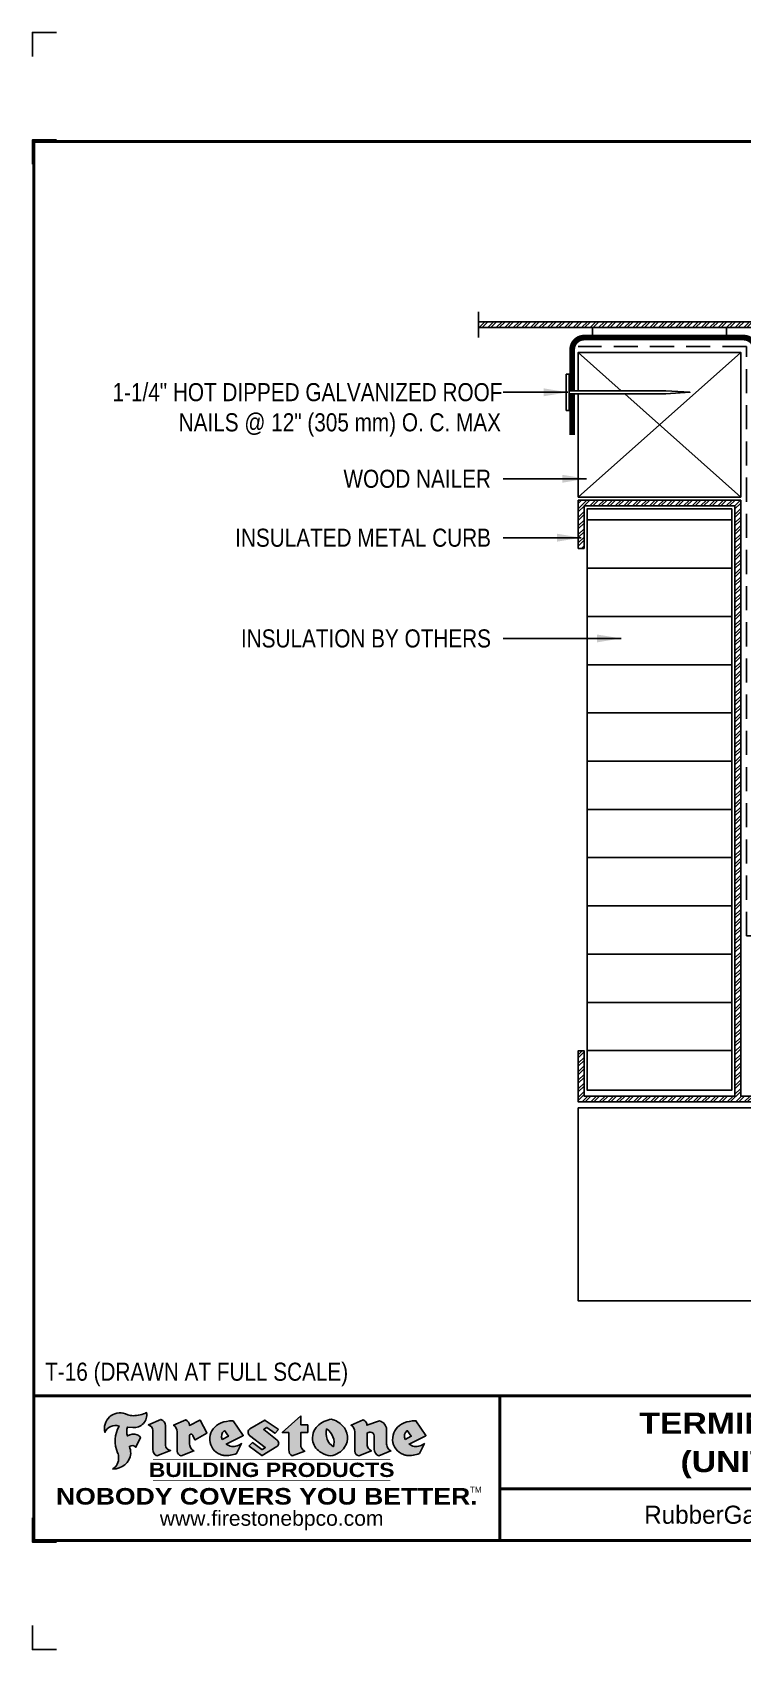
# Model space of a CAD drawing. Header units: inches. Extents: x 299.4 to 319.5, y -94.6 to -77.9.
# Drawn here: x 299.45 to 306.8, y -94.63 to -77.87 of the extents above; entities that cross this region are included whole.
import ezdxf
from ezdxf.enums import TextEntityAlignment as Align

# ---------------------------------------------------------------- set-up
doc = ezdxf.new("R2010")
doc.units = ezdxf.units.IN
doc.header["$MEASUREMENT"] = 0
doc.linetypes.add('HIDDEN', pattern=[0.375, 0.25, -0.125])
doc.layers.get('0').update_dxf_attribs({"linetype": 'CONTINUOUS'})
doc.layers.get('DEFPOINTS').update_dxf_attribs({"linetype": 'CONTINUOUS'})
for name, color, linetype in [('FSBP-ACCESSORY-OTHER', 7, 'CONTINUOUS'), ('FSBP-ADHESIVE', 1, 'HIDDEN'), ('FSBP-ANNO-NOTE', 7, 'CONTINUOUS'), ('FSBP-INSULATION', 7, 'CONTINUOUS'), ('FSBP-MEMBRANE', 7, 'CONTINUOUS'), ('FSBP-SUBSTRATE-GENERIC', 9, 'CONTINUOUS'), ('FSBP-TTLB', 7, 'CONTINUOUS'), ('FSBP-TTLB-BORDER', 7, 'CONTINUOUS'), ('FSBP-TTLB-TEXT', 7, 'CONTINUOUS'), ('FSBP-WOOD', 7, 'CONTINUOUS')]:
    doc.layers.add(name, color=color, linetype=linetype)
doc.styles.add('FSBP_ARIAL', font='arial.ttf')
doc.styles.add('FSBP_ARIAL_BOLD', font='')
doc.styles.add('FSBP_ARIAL_NAR', font='ARIALN.TTF')
doc.styles.add('FSBP_BANKGOTHIC', font='bgothm.ttf')
doc.styles.get('FSBP_ARIAL_BOLD').set_extended_font_data('Arial Black')
doc.dimstyles.new('FSBP-LEADER', dxfattribs={"dimtxt": 0.1875, "dimasz": 0.25, "dimexe": 0.0625, "dimexo": 0.125, "dimgap": 0.125, "dimtad": 0, "dimtih": 1, "dimtoh": 1, "dimdec": 4, "dimzin": 0, "dimdsep": 46, "dimlunit": 4, "dimtxsty": 'FSBP_ARIAL_NAR', "dimcen": 0.09375, "dimclrd": 256, "dimclre": 256, "dimclrt": 256, "dimadec": 0, "dimazin": 0, "dimtfac": 1, "dimtdec": 4, "dimtofl": 0, "dimtmove": 0, "dimatfit": 3, "dimfxl": 1, "dimtolj": 1, "dimtzin": 0, "dimlwd": -1, "dimlwe": -1, "dimarcsym": 0})

# ---------------------------------------------------------------- blocks, each defined once
blk = doc.blocks.new('TTLB-EPDM_2')
at = {"layer": 'FSBP-TTLB-TEXT'}
h = blk.add_hatch(color=1, dxfattribs=at)
edge = h.paths.add_edge_path()
edge.add_arc((1.037309769669573, -0.1982514792917306), 0.1319107607348553, 264.0410451462098, 370.3106169565175)
edge.add_arc((1.027551646585694, 0.1214293576525799), 0.3273056962876235, 270.05058356628535, 295.23459397187514, ccw=False)
edge.add_arc((1.022801957313345, -0.06680179986895154), 0.1391656561713503, 249.3281275763668, 272.0749124149863, ccw=False)
edge.add_line((0.9736743133014443, -0.1970076156048179), (0.9474927838574558, -0.1852745150568325))
edge.add_arc((0.8939498971398288, -0.3394262635682071), 0.1631857907024099, 70.84590087378872, 194.3325259843273)
edge.add_arc((0.8444260109029493, -0.4259936440910768), 0.1179914261095279, 70.96950098067128, 156.9641407594482, ccw=False)
edge.add_arc((1.153141409296894, -0.4684497516079468), 0.3110405457095052, 150.3231137483159, 203.2084295854517)
edge.add_arc((0.7562495500622943, -0.6412608153899899), 0.1218587156617311, 0.8849157075190988, 24.34668939894999, ccw=False)
edge.add_arc((0.7493781665697374, -0.6475258110744375), 0.1289731377238325, -58.36655102076742, 3.6216782311386737, ccw=False)
edge.add_arc((0.8256699029544474, -0.5792158350996106), 0.1783301886510354, 267.2205474105585, 354.1381621173521)
edge.add_arc((0.7903121048625305, -0.6011409294291745), 0.212787892960859, 0.9996158580669322, 21.00503380861244)
edge.add_arc((1.01880712263941, -0.5666691048185161), 0.05136395668415847, 40.82117713173261, 125.52727787225791, ccw=False)
edge.add_line((1.057676976260041, -0.5330924682126437), (1.102776947655911, -0.4308018311949837))
edge.add_arc((1.040858222524664, -0.4699705673995949), 0.07326744446031509, 32.31675181867256, 66.31481236598174)
edge.add_arc((1.032262518825329, -0.5063316993097662), 0.1102246948011782, 69.8179132332389, 125.254734720681)
edge.add_arc((1.127708877207287, -0.368959353531244), 0.1659710644737306, 164.1569669952081, 196.5811013160487, ccw=False)
edge.add_line((0.9680425188342383, -0.3236487780942383), (1.023615334387159, -0.3294494641845773))
h = blk.add_hatch(color=1, dxfattribs=at)
edge = h.paths.add_edge_path()
edge.add_line((1.275239419159561, -0.6223407783464694), (1.415345367376062, -0.5660418822574371))
edge.add_arc((1.421019305783958, -0.5090099247487757), 0.05731350411836949, 181.9717871001989, 264.31851000495806, ccw=False)
edge.add_line((1.363739737527226, -0.5109819325197265), (1.363412352251203, -0.3102363679013962))
edge.add_arc((1.294263659668751, -0.3103491388303989), 0.06914878453844908, 0.0934405599591014, 72.42834396969012)
edge.add_line((1.315139561173908, -0.2444268274366692), (1.186839444240604, -0.3024209471341379))
edge.add_arc((1.175246268095289, -0.3585110609420917), 0.05727567197445628, -0.017399788185912257, 78.322067691347, ccw=False)
edge.add_line((1.232521937428658, -0.3585284546236807), (1.232574268422297, -0.555126496687123))
edge.add_arc((1.305699496415486, -0.5558575689677219), 0.07312888236350451, 179.4272023230205, 245.3845503102953)
h = blk.add_hatch(color=1, dxfattribs=at)
edge = h.paths.add_edge_path()
edge.add_line((1.792026821926584, -0.3839679064720229), (1.722158956877934, -0.2518542302253621))
edge.add_arc((1.720119655279638, -0.2529327078887852), 0.002306916790721817, 27.87197133405656, 117.3766794470751)
edge.add_line((1.719058846382097, -0.250884159729182), (1.610638460368705, -0.3070279753467702))
edge.add_arc((1.547088841662962, -0.3061026658494403), 0.06355635479880145, 359.165808011073, 425.8793658831422)
edge.add_line((1.573061729235633, -0.2480956029480268), (1.446879247402876, -0.3051325108639702))
edge.add_arc((1.407812067100189, -0.370357133046621), 0.07602957263902092, -3.441403975725109, 59.07992244284969, ccw=False)
edge.add_line((1.483704536400296, -0.3749210150788969), (1.483704536400296, -0.5723838140635706))
edge.add_arc((1.54053746518044, -0.568254406115083), 0.05698275005415228, 184.1557352478595, 255.3066498366543)
edge.add_line((1.526084036778343, -0.6233736605654059), (1.657291340682093, -0.570650514527486))
edge.add_arc((1.688298576827198, -0.5021390388423987), 0.0752015358480571, 207.5160880841914, 245.649226723163, ccw=False)
edge.add_arc((1.721050197024907, -0.4914488168456328), 0.1093332836229113, 179.4823365255141, 204.5537900001094, ccw=False)
edge.add_line((1.611721375809452, -0.4904610114968335), (1.611721375809452, -0.4126404716788983))
edge.add_arc((1.628589765097195, -0.414159299036043), 0.01693662875851176, 28.356188110622725, 174.8549701683585, ccw=False)
edge.add_arc((1.627340435522395, -0.4197189881350504), 0.02111886817708033, 22.216893572439517, 40.10213956426492, ccw=False)
edge.add_line((1.646891420738257, -0.4117336534413738), (1.666638796144639, -0.4549750258192233))
edge.add_arc((1.668737246926742, -0.4540167099035481), 0.002306916790685496, 204.545128184284, 299.6323508190091)
edge.add_line((1.669877862091766, -0.4560219186518992), (1.791128135493295, -0.3870515928837648))
edge.add_line((1.791128135493295, -0.3870515928837648), (1.792026821926584, -0.3839679064720229))
h = blk.add_hatch(color=1, dxfattribs=at)
h.paths.add_polyline_path([(2.063388732080512, -0.2583237030618903, 0.02524281661523788), (2.025024361750752, -0.2610532129309178, 0.1213611957758757), (1.901773912052249, -0.3008158885520373, 0.6151668103976068), (1.93274136141747, -0.6099060679591872, 0.05306812109568645), (1.967936229862175, -0.617865745600497, 0.1150932231766138), (2.099126721549737, -0.5994933789882708), (2.151195569562105, -0.4944891916583316, -0.08755405562188731), (2.104230609512001, -0.5187113292177372, -0.265591761123442), (1.992692314386659, -0.5010701623316862), (2.165347897647223, -0.4141184325909109, 0.4518949533370738), (2.166222728871162, -0.4107679608846269)])
h.paths.add_polyline_path([(2.014217313945437, -0.4188965037300676), (1.951113654018855, -0.4515330109460507, -0.3720533890450154), (1.973177450672722, -0.3607130665457561)], flags=16)
h = blk.add_hatch(color=1, dxfattribs=at)
edge = h.paths.add_edge_path()
edge.add_arc((2.260407392426802, -0.3775796671688782), 0.04152450223225729, 123.20805433950699, 232.2027298779723, ccw=False)
edge.add_line((2.237665217914071, -0.3428366421988329), (2.393535971665983, -0.2540943745380986))
edge.add_arc((2.394677353533142, -0.2560991469722482), 0.002306916790741334, 55.64644466176611, 119.65426054492559, ccw=False)
edge.add_line((2.395979141996861, -0.2541946229174954), (2.531809646140459, -0.3470380726374032))
edge.add_arc((2.530468902927946, -0.3489153772789875), 0.002306916790700397, -42.731101238422525, 54.4661353739603, ccw=False)
edge.add_line((2.532163440279987, -0.3504807552658491), (2.498457913851155, -0.3869673252714421))
edge.add_arc((2.496763376499139, -0.3854019472845934), 0.002306916790672934, 233.7527076894875, 317.26889876138785, ccw=False)
edge.add_line((2.495399362263356, -0.38726241234572), (2.413849913492982, -0.3274738082119626))
edge.add_arc((2.412485899257181, -0.3293342732731342), 0.002306916790720064, 53.75270768979358, 124.4135619297835)
edge.add_line((2.41118211687575, -0.3274311136421062), (2.382933981293377, -0.346782838468144))
edge.add_arc((2.38423776367478, -0.3486859980991606), 0.002306916790694898, 124.4135619293799, 231.8459020253626)
edge.add_line((2.382812599816248, -0.3505000469010184), (2.519899969301207, -0.4581994452042721))
edge.add_arc((2.494247019847682, -0.4908523236374461), 0.04152450223225742, -55.21225898295222, 51.84590202520428, ccw=False)
edge.add_line((2.517938320565804, -0.5249552055672808), (2.364434947484597, -0.6179520922513717))
edge.add_arc((2.36323960192349, -0.6159790200102006), 0.002306916790726996, 233.2955624372927, 301.20872157023314, ccw=False)
edge.add_line((2.361860787187538, -0.6178285429225383), (2.231266621301074, -0.5204709167214361))
edge.add_arc((2.232647938930649, -0.5186232623475259), 0.002306916790697672, 135.5134179846393, 233.21798691998708, ccw=False)
edge.add_line((2.231002150870836, -0.5170067083764565), (2.262839375599356, -0.4845937328397696))
edge.add_arc((2.264485163659225, -0.4862102868108537), 0.002306916790748497, 53.0352839999411, 135.513417985369, ccw=False)
edge.add_line((2.265872365996302, -0.4843670465239001), (2.361834678328762, -0.5565872257804898))
edge.add_arc((2.363221880665761, -0.5547439854936304), 0.002306916790627066, 233.0352840000685, 302.2362632414394)
edge.add_line((2.36445241715569, -0.5566953042850713), (2.39428499383348, -0.5378823484768844))
edge.add_arc((2.393054457343549, -0.5359310296853765), 0.002306916790685166, 302.2362632406177, 412.2027298768422)
edge.add_line((2.394468296066179, -0.5341081404551886), (2.234958295420142, -0.4103916733127022))
h = blk.add_hatch(color=1, dxfattribs=at)
edge = h.paths.add_edge_path()
edge.add_line((2.763460561272041, -0.2072496393923444), (2.763460561272041, -0.2969520779963801))
edge.add_arc((2.765767478062699, -0.2969520779963943), 0.00230691679065842, 179.9999999996471, 269.9999999996471)
edge.add_line((2.765767478062685, -0.2992589947870528), (2.835417693520355, -0.2992589947870528))
edge.add_arc((2.835417693520355, -0.3015659115777538), 0.002306916790701052, 0, 90, ccw=False)
edge.add_line((2.837724610311056, -0.3015659115777538), (2.837724610311056, -0.3790761307453892))
edge.add_arc((2.83541769352037, -0.3790761307453749), 0.002306916790686842, 269.99999999964706, 359.99999999964706, ccw=False)
edge.add_line((2.835417693520355, -0.3813830475360618), (2.765767478062685, -0.3813830475360618))
edge.add_arc((2.765767478062699, -0.3836899643267202), 0.00230691679065842, 90.00000000035294, 180.0000000003529)
edge.add_line((2.763460561272041, -0.3836899643267344), (2.763460561272041, -0.5033995910642801))
edge.add_arc((2.836735953378943, -0.5071368822038516), 0.07337063740681413, 177.0802527808789, 245.3249543133826)
edge.add_line((2.806105814540615, -0.5738080530967267), (2.674529557384915, -0.6226036013049594))
edge.add_arc((2.708610405062069, -0.564298408791804), 0.06753517344606039, 177.0345319916277, 239.6926428024901, ccw=False)
edge.add_line((2.641165668230087, -0.560804539009709), (2.641165668230087, -0.3836899643267344))
edge.add_arc((2.638858751439429, -0.3836899643267202), 0.00230691679065842, 359.9999999996471, 449.999999999647)
edge.add_line((2.638858751439443, -0.3813830475360618), (2.572857950769389, -0.3813830475360618))
edge.add_line((2.572857950769389, -0.3813830475360618), (2.763460561272041, -0.2072496393923444))
h = blk.add_hatch(color=1, dxfattribs=at)
edge = h.paths.add_edge_path(flags=16)
edge.add_arc((2.940363509127394, -0.4847985213681437), 0.1684614578629418, 344.5558804047865, 417.0140046669545)
edge.add_arc((3.194458079644619, -0.3883534532477785), 0.1684614578629414, 164.5558804047864, 237.0140046669546)
edge = h.paths.add_edge_path()
edge.add_arc((3.069375116502199, -0.4399344555144872), 0.1828726885096673, 136.0914512150047, 191.213418978326)
edge.add_arc((3.064939550433406, -0.4318234379590333), 0.1803148804748503, 194.0167254156723, 240.6663730831859)
edge.add_arc((3.098047041778981, -0.3845058757092554), 0.2378525180183701, 239.2975390661776, 264.2889872773176)
edge.add_arc((3.04884478212623, -0.4190232383793012), 0.203760689247156, 277.1986764832036, 326.503572961274)
edge.add_arc((3.077739326803546, -0.4341046616465112), 0.171374865791709, 325.3768876809902, 406.3828327799087)
edge.add_arc((3.011839488065919, -0.4896144380417797), 0.2571945645850002, 44.28462553519766, 73.82901434867304)
edge.add_arc((3.117152499586992, -0.4983433120546693), 0.2579560664039132, 97.50292863483666, 134.1039137579027)
h = blk.add_hatch(color=1, dxfattribs=at)
edge = h.paths.add_edge_path()
edge.add_line((3.322690228557462, -0.5721896537377091), (3.322690228557462, -0.3749210150788969))
edge.add_arc((3.246797759257384, -0.3703571330465745), 0.076029572638996, 356.5585960242387, 419.0799224428129)
edge.add_line((3.285864939560099, -0.3051325108639702), (3.412047421392799, -0.2480956029480268))
edge.add_arc((3.386074533820159, -0.3061026658494941), 0.06355635479883807, 0.3962622833877276, 65.87936588318718, ccw=False)
edge.add_line((3.449629368605429, -0.3056631084210863), (3.580526418688805, -0.2593848434574539))
edge.add_arc((3.555744121700958, -0.3530904070730321), 0.09692726601172152, 2.366977007666776, 75.18615851992018, ccw=False)
edge.add_line((3.652588689330287, -0.3490873311063041), (3.652588689330287, -0.4883770011386872))
edge.add_arc((3.761877549389556, -0.4914934052703811), 0.1093332836229047, 178.3666365323574, 204.5537900000422)
edge.add_arc((3.729125929191727, -0.5021836272670953), 0.07520153584796169, 207.5160880841711, 245.2240541443093)
edge.add_line((3.697611150971852, -0.5704631245385627), (3.572585913552643, -0.6207021253773775))
edge.add_arc((3.59534718600759, -0.5526356419907701), 0.07177131519198746, 180.3328587115751, 251.51018566665869, ccw=False)
edge.add_line((3.523577081955409, -0.5530525936986663), (3.523577081955409, -0.4153032515383615))
edge.add_arc((3.486319529276879, -0.4148773504126441), 0.0372599868942854, 359.3450650296066, 449.0500281941028)
edge.add_arc((3.482769874121713, -0.4419622099033496), 0.06447454900600783, 86.29402372314017, 119.8211331593848)
edge.add_line((3.450707067966732, -0.3860252459975726), (3.450707067966732, -0.4904610114968335))
edge.add_arc((3.560035889182251, -0.491448816845647), 0.1093332836229751, 179.4823365255069, 204.5537900001023)
edge.add_arc((3.527284268984408, -0.5021390388424952), 0.07520153584796385, 207.5160880841699, 245.6492267231416)
edge.add_line((3.496277032839316, -0.570650514527486), (3.365069728935509, -0.6233736605654059))
edge.add_arc((3.37950248606194, -0.5682868177318081), 0.05694615642555727, 183.9298782390169, 255.318496325343, ccw=False)
h = blk.add_hatch(color=1, dxfattribs=at)
h.paths.add_polyline_path([(3.957695472291277, -0.2583237030618903, 0.02524281661523822), (3.919331101961575, -0.2610532129309178, 0.1085638477195505), (3.807890832595604, -0.2939221658134414, 0.6425897848490651), (3.827048101628293, -0.6099060679591872, 0.05306812109569052), (3.862242970072884, -0.617865745600497, 0.1150932231766133), (3.993433461760503, -0.5994933789882708), (4.045502309772871, -0.4944891916583316, -0.08755405562189084), (3.998537349722767, -0.5187113292177372, -0.2655917611234366), (3.886999054597368, -0.5010701623316862), (4.059654637857989, -0.4141184325909109, 0.4518949533370731), (4.060529469081928, -0.4107679608846269)])
h.paths.add_polyline_path([(3.90852405415626, -0.4188965037300676), (3.845420394229677, -0.4515330109460507, -0.3720533890450147), (3.867484190883488, -0.3607130665457561)], flags=16)
at = {"layer": 'DEFPOINTS', "linetype": 'Continuous', "ltscale": 1.75}
for points in [[(-0.015625, 13.88083333333333), (-0.015625, 14.13083333333333), (0.234375, 14.13083333333333)], [(-0.015625, -2.380833333333342), (-0.015625, -2.630833333333342), (0.234375, -2.630833333333342)]]:
    blk.add_lwpolyline(points, dxfattribs=at)
at = {"layer": 'DEFPOINTS', "color": 1}
for points in [[(0.234375, 13.015625), (-0.015625, 13.015625), (-0.015625, 12.765625)], [(0.234375, -1.515625), (-0.015625, -1.515625), (-0.015625, -1.265625)]]:
    blk.add_lwpolyline(points, dxfattribs=at)
at = {"layer": 'FSBP-TTLB', "const_width": 0.03125}
for points in [[(0, 0), (0, -1.5), (20, -1.5), (20, 0), (0, 0)], [(4.825208527206769, 0), (4.825208527206769, -0.9643749050531198)], [(4.825208527206769, -0.9643749050531198), (15.84028770518938, -0.9643749050531198)], [(4.825208527206769, -0.9643749050531198), (4.825208527206769, -1.5)]]:
    blk.add_lwpolyline(points, dxfattribs=at)
at = {"layer": 'FSBP-TTLB-BORDER', "const_width": 0.03125}
blk.add_lwpolyline([(20, 0), (20, 13), (0, 13), (0, 0)], dxfattribs=at)
at = {"layer": 'FSBP-TTLB-TEXT', "color": 1}
blk.add_line((0.7358432058323388, -0.379822754145593), (0.7358432058323388, -0.379822754145593), dxfattribs=at)
for points in [[(1.023615323725323, -0.3294494630716969, 0.5000510906601082), (1.167090420776901, -0.1746414942047778, -0.1103304102359608), (1.027840608309816, -0.2058762110801382, -0.09957876667165425), (0.9736743133014443, -0.1970076156048179), (0.9474927838574558, -0.1852745150568325, 0.5978159689075124), (0.7358432058323388, -0.379822754145593, -0.3938834584182213), (0.8828996422548698, -0.3144510229727047, 0.2349406564350952), (0.86727108227484, -0.5910237178633082, -0.1027304183841549), (0.8780937320133262, -0.6393788197974146, -0.2772692352614086), (0.8170223912655956, -0.7573362346216896, 0.3985429150902959), (1.003067614090241, -0.5974286950643517, 0.0875124847930418), (0.9889600163401155, -0.5248671157293501, -0.3874031597924062), (1.057676976260041, -0.5330924682126437), (1.102776947655911, -0.4308018311949837, 0.1494423498871741), (1.07029056398062, -0.4028746979725923, 0.2467195073738216), (0.9686394281704906, -0.4163228904100862, -0.1424285161541127), (0.9680425188342383, -0.3236487780942383), (1.023615334387159, -0.3294494641845773)], [(2.166222728871162, -0.4107679608846269), (2.063388732080512, -0.2583237030618903, 0.02524281661523788), (2.025024361750752, -0.2610532129309178, 0.1085638477195265), (1.913584092384895, -0.2939221658134414, 0.6425897848491228), (1.93274136141747, -0.6099060679591872, 0.05306812109568648), (1.967936229862175, -0.617865745600497, 0.1150932231766137), (2.099126721549737, -0.5994933789882708), (2.151195569562105, -0.4944891916583316, -0.0875540556218873), (2.104230609512001, -0.5187113292177372, -0.2655917611234418), (1.992692314386659, -0.5010701623316862), (2.165347897647223, -0.4141184325909109)], [(2.763460561272041, -0.2072496393923444), (2.763460561272041, -0.2969520779963801, 0.4142135623730958), (2.765767478062685, -0.2992589947870528), (2.835417693520355, -0.2992589947870528, -0.414213562373095), (2.837724610311056, -0.3015659115777538), (2.837724610311056, -0.3790761307453892, -0.4142135623730938), (2.835417693520355, -0.3813830475360618), (2.765767478062685, -0.3813830475360618, 0.4142135623730958), (2.763460561272041, -0.3836899643267344), (2.763460561272041, -0.5033995910642801, 0.3068985753588853), (2.806105814540615, -0.5738080530967267), (2.674529557384915, -0.6226036013049594, -0.2804194150632976), (2.641165668230087, -0.560804539009709), (2.641165668230087, -0.3836899643267344, 0.414213562373095), (2.638858751439443, -0.3813830475360618), (2.572857950769389, -0.3813830475360618), (2.763460561272041, -0.2072496393923444)], [(4.060529469081928, -0.4107679608846269), (3.957695472291277, -0.2583237030618903, 0.02524281661523788), (3.919331101961575, -0.2610532129309178, 0.1085638477195265), (3.807890832595604, -0.2939221658134414, 0.6425897848491228), (3.827048101628293, -0.6099060679591872, 0.05306812109568648), (3.862242970072884, -0.617865745600497, 0.1150932231766137), (3.993433461760503, -0.5994933789882708), (4.045502309772871, -0.4944891916583316, -0.0875540556218873), (3.998537349722767, -0.5187113292177372, -0.2655917611234418), (3.886999054597368, -0.5010701623316862), (4.059654637857989, -0.4141184325909109)], [(4.059654637857989, -0.4141184325909109, 0.4518949533370731), (4.060529469081928, -0.4107679608846269, 0.4518949533370731)]]:
    blk.add_lwpolyline(points, format="xyb", dxfattribs=at)
for points in [[(1.275239419159561, -0.6223407783464694), (1.415345367376062, -0.5660418822574371, -0.3756100036733062), (1.363739737527226, -0.5109819325197265), (1.363412352251203, -0.3102363679013962, 0.3265360292958048), (1.315139561173908, -0.2444268274366692), (1.186839444240604, -0.3024209471341379, -0.3557863980845349), (1.232521937428658, -0.3585284546236807), (1.232574268422297, -0.555126496687123, 0.2960110723418457)], [(1.792026821926584, -0.3839679064720229), (1.722158956877934, -0.2518542302253621, 0.4116839150163434), (1.719058846382097, -0.250884159729182), (1.610638460368705, -0.3070279753467702, 0.2996033003794034), (1.573061729235633, -0.2480956029480268), (1.446879247402876, -0.3051325108639702, -0.2797757560995365), (1.483704536400296, -0.3749210150788969), (1.483704536400296, -0.5723838140635706, 0.320828638474519), (1.526084036778343, -0.6233736605654059), (1.657291340682093, -0.570650514527486, -0.1679398621276611), (1.621603752698661, -0.5368819723450571, -0.1098333365370753), (1.611721375809452, -0.4904610114968335), (1.611721375809452, -0.4126404716788983, -0.743334502655012), (1.64349420176768, -0.4061152228778298, -0.07819791644735608), (1.646891420738257, -0.4117336534413738), (1.666638796144639, -0.4549750258192233, 0.4404648714563479), (1.669877862091766, -0.4560219186518992), (1.791128135493295, -0.3870515928837648)], [(2.234958295420142, -0.4103916733127022, -0.5150044486718882), (2.237665217914071, -0.3428366421988329), (2.393535971665983, -0.2540943745380986, -0.2867822934100265), (2.395979141996861, -0.2541946229174954), (2.531809646140459, -0.3470380726374032, -0.4515027974650387), (2.532163440279987, -0.3504807552658491), (2.498457913851155, -0.3869673252714421, -0.3814439164929681), (2.495399362263356, -0.38726241234572), (2.413849913492982, -0.3274738082119626, 0.3184718635035665), (2.41118211687575, -0.3274311136421062), (2.382933981293377, -0.346782838468144, 0.5064094529656681), (2.382812599816248, -0.3505000469010184), (2.519899969301207, -0.4581994452042721, -0.5043597839115849), (2.517938320565804, -0.5249552055672808), (2.364434947484597, -0.6179520922513717, -0.3053163970316367), (2.361860787187538, -0.6178285429225383), (2.231266621301074, -0.5204709167214361, -0.4541703869768119), (2.231002150870836, -0.5170067083764565), (2.262839375599356, -0.4845937328397696, -0.3762644290664977), (2.265872365996302, -0.4843670465239001), (2.361834678328762, -0.5565872257804898, 0.3114700032088108), (2.36445241715569, -0.5566953042850713), (2.39428499383348, -0.5378823484768844, 0.520381097387146), (2.394468296066179, -0.5341081404551886)], [(2.937624918725987, -0.3131105398334029, 0.2452625673097023), (2.889993533867141, -0.4754966266250307, 0.2064059665179019), (2.976604338974084, -0.5890186876871866, 0.1094800500670344), (3.074378098474654, -0.6211778035979165, 0.2185147641853038), (3.218764944843201, -0.5314757029352819, 0.3689489483072479), (3.195959963110113, -0.3100352223135445, 0.1296305888694145), (3.0834694040758, -0.242595816912754, 0.1610736375384317)], [(3.322690228557462, -0.5721896537377091), (3.322690228557462, -0.3749210150788969, 0.2797757560995341), (3.285864939560099, -0.3051325108639702), (3.412047421392799, -0.2480956029480268, -0.2937618496109166), (3.449629368605429, -0.3056631084210863), (3.580526418688805, -0.2593848434574539, -0.3288760160581939), (3.652588689330287, -0.3490873311063041), (3.652588689330287, -0.4883770011386872, 0.114762897203527), (3.662431105063263, -0.536926560769686, 0.166032965990522), (3.697611150971852, -0.5704631245385627), (3.572585913552643, -0.6207021253773775, -0.3209557512194564), (3.523577081955409, -0.5530525936986663), (3.523577081955409, -0.4153032515383615, 0.4127061514896111), (3.48693727661589, -0.3776224848030694, 0.1473421876160361), (3.450707067966732, -0.3860252459975726), (3.450707067966732, -0.4904610114968335, 0.1098333365370753), (3.460589444855941, -0.5368819723450855, 0.1679398621276611), (3.496277032839316, -0.570650514527486), (3.365069728935509, -0.6233736605654059, -0.3219729545308964), (3.322690228557462, -0.5721896537377091, 29.1476284739)], [(1.951113654018855, -0.4515330109460507), (2.014217313945437, -0.4188965037300676), (1.973177450672722, -0.3607130665457561, 0.3720533890450154)], [(3.10274193015772, -0.5296595419651595, 0.3271311138286319), (3.032079658614293, -0.3434924326507627, 0.3271311138286322)], [(3.845420394229677, -0.4515330109460507), (3.90852405415626, -0.4188965037300676), (3.867484190883488, -0.3607130665457561, 0.3720533890450154)]]:
    blk.add_lwpolyline(points, format="xyb", close=True, dxfattribs=at)
at = {"layer": 'FSBP-TTLB-TEXT', "const_width": 0.0078125}
for points in [[(1.233926579809207, -0.6584455781731435), (3.691229482685259, -0.6584455781731577)], [(1.233926579809207, -0.8761560960495984), (3.691229482685259, -0.8761560960495842)]]:
    blk.add_lwpolyline(points, dxfattribs=at)
at = {"layer": 'FSBP-TTLB-TEXT', "color": 1}
for centre, start, end in [((1.789987520328282, -0.3850463841354355), 299.6323508193319, 27.87197133380463), ((2.164310260790558, -0.412058050385383), 296.7304547840455, 34.00233684987403)]:
    blk.add_arc(centre, 0.00230691679068068, start, end, dxfattribs=at)
at = {"layer": 'FSBP-TTLB-TEXT', "lineweight": 18, "style": 'FSBP_ARIAL_BOLD'}
blk.add_text('BUILDING PRODUCTS', height=0.1484375, dxfattribs=at).set_placement((2.462578031247233, -0.7673008371113639), align=Align.MIDDLE_CENTER)
at = {"layer": 'FSBP-TTLB-TEXT', "color": 1}
for s, height, style, p in [('NOBODY COVERS YOU BETTER.', 0.171875, 'FSBP_ARIAL_BOLD', (2.412604263603384, -1.041650450587369)), ('TM', 0.0625, 'FSBP_BANKGOTHIC', (4.576671173373001, -0.9725745042934193))]:
    blk.add_text(s, height=height, dxfattribs=dict(at, style=style)).set_placement(p, align=Align.MIDDLE_CENTER)
at = {"layer": 'FSBP-TTLB-TEXT'}
for s, height, style, p in [('RubberGard  EPDM', 0.1875, 'FSBP_BANKGOTHIC', (7.443365678241776, -1.23218745252656)), ('www.firestonebpco.com', 0.15625, 'FSBP_ARIAL', (2.462578031247233, -1.268657306740124))]:
    blk.add_text(s, height=height, dxfattribs=dict(at, style=style)).set_placement(p, align=Align.MIDDLE_CENTER)
for tag, height, style, p in [('MAXIMUM_WARRANTY', 0.1875, 'FSBP_ARIAL_BOLD', (18.03987100774941, 0.2240244307510579)), ('ACCPT_SYSTEMS', 0.21875, 'FSBP_ARIAL', (12.49438170418193, -1.23218745252656))]:
    blk.add_attdef(tag, text='', height=height, dxfattribs=dict(at, style=style)).set_placement(p, align=Align.MIDDLE_LEFT)
for tag, height, style, p in [('DETAIL_DESCP_LINE_1', 0.21875, 'FSBP_ARIAL_BOLD', (10.33118450231211, -0.2831249841755152)), ('DETAIL_DESCP_LINE_2', 0.21875, 'FSBP_ARIAL_BOLD', (10.33118450231211, -0.6812499208775904)), ('ISSUE_REV_DATE', 0.21875, 'FSBP_ARIAL', (16.84069633627263, -0.7282559425942452)), ('DETAIL_NUMBER', 0.4375, 'FSBP_ARIAL', (18.91941590748775, -0.8931630692489421))]:
    blk.add_attdef(tag, text='', height=height, dxfattribs=dict(at, style=style)).set_placement(p, align=Align.MIDDLE_CENTER)
blk = doc.blocks.new('FSBP_HOT-DIPPED-NAIL')
at = {"layer": 'FSBP-ACCESSORY-OTHER'}
blk.add_lwpolyline([(0, 0.1875), (0, -0.1875), (-0.03125, -0.1875), (-0.03125000000005684, 0.1875)], close=True, dxfattribs=at)
blk.add_lwpolyline([(0, 0.015625), (1, 0.015625), (1.25, 0), (1, -0.015625), (0, -0.015625)], dxfattribs=at)

msp = doc.modelspace()

# ---------------------------------------------------------------- hatches: boundary and pattern name
at = {"layer": 'FSBP-ACCESSORY-OTHER'}
h = msp.add_hatch(dxfattribs=at)
h.set_pattern_fill('STEEL', color=256, scale=0.5, style=0)
h.set_pattern_definition([(45, (65.85998387560076, -35.0947992979836), (-0.04419417382415922, 0.04419417382415922), []), (45, (65.85998387560076, -35.0635492979836), (-0.04419417382415922, 0.04419417382415922), [])])
h.paths.add_polyline_path([(307.8432450588166, -80.86882003694359), (304.0695033945602, -80.86882003694373), (304.0695033945602, -80.92882003694376), (307.7832450588166, -80.92882003694353), (307.7832450588166, -82.70124418268944), (309.1822450614783, -82.70124418268946), (309.1822450614783, -79.83315241953926), (309.1222450614783, -79.83315241953929), (309.1222450614782, -82.64124418268946), (307.8432450588166, -82.64124418268943)])
h = msp.add_hatch(dxfattribs=at)
h.set_pattern_fill('STEEL', color=256, scale=0.5, style=0)
h.set_pattern_definition([(45, (44, -35.02333333333328), (-0.04419417382415922, 0.04419417382415922), []), (45, (44, -34.99208333333328), (-0.04419417382415922, 0.04419417382415922), [])])
h.paths.add_polyline_path([(308.0176413035462, -88.8949741853608), (306.7832450588167, -88.8949741853608), (306.7832450588167, -82.71835401884046), (305.1007450588166, -82.71835401884046), (305.1007450588166, -83.21835401884046), (305.1607450588166, -83.21835401884044), (305.1607450588166, -82.77835401884046), (306.7232450588166, -82.77835401884046), (306.7232450588166, -88.89497418536078), (305.1607450588166, -88.89497418536077), (305.1607450588167, -88.4237241853608), (305.1007450588165, -88.4237241853608), (305.1007450588166, -88.95497418536068), (308.0176413035462, -88.9549741853607)])
at = {"layer": 'FSBP-INSULATION'}
h = msp.add_hatch(dxfattribs=at)
h.set_pattern_fill('LINE', color=256, scale=4, style=0)
h.set_pattern_definition([(0, (2.985827036348212, 132.5764717196175), (0, 0.5), [])])
h.paths.add_polyline_path([(306.6919950588167, -82.80960401884046), (305.1919950588166, -82.80960401884046), (305.1919950588166, -88.83247418536081), (306.6919950588168, -88.83247418536077)])

# ---------------------------------------------------------------- linework, layer by layer
at = {"layer": 'FSBP-ACCESSORY-OTHER'}
for p, q in [((304.0695033945602, -80.76536587087641), (304.0695033945602, -81.03227420301103)), ((305.2472519048112, -80.92882003694366), (305.2472519048112, -81.03322969614807)), ((306.6367382128221, -80.92882003694366), (306.6367382128221, -81.03322969614807))]:
    msp.add_line(p, q, dxfattribs=at)
at = {"layer": 'FSBP-ACCESSORY-OTHER', "linetype": 'Continuous'}
for points in [[(304.0695033945602, -80.92882003694375), (307.7832450588166, -80.92882003694353), (307.7832450588166, -82.70124418268944), (309.1822450614783, -82.70124418268945), (309.1822450614783, -79.83315241953926), (309.1222450614782, -79.83315241953926), (309.1222450614782, -82.64124418268945), (307.8432450588166, -82.64124418268943), (307.8432450588166, -80.86882003694359), (304.0695033945602, -80.86882003694373)], [(308.0176413035462, -88.8949741853608), (306.7832450588167, -88.8949741853608), (306.7832450588167, -82.71835401884046), (305.1007450588166, -82.71835401884046), (305.1007450588166, -83.21835401884046), (305.1607450588166, -83.21835401884044), (305.1607450588166, -82.77835401884046), (306.7232450588166, -82.77835401884046), (306.7232450588166, -88.89497418536078), (305.1607450588166, -88.89497418536077), (305.1607450588167, -88.4237241853608), (305.1007450588165, -88.4237241853608), (305.1007450588166, -88.95497418536068), (308.0176413035462, -88.9549741853607), (308.0176413035462, -88.8949741853608)]]:
    msp.add_lwpolyline(points, close=True, dxfattribs=at)
at = {"layer": 'FSBP-ADHESIVE', "linetype": 'HIDDEN'}
msp.add_lwpolyline([(309.7642150864872, -87.23395291122803), (309.1497607889339, -87.23395291122803), (308.9627348565356, -87.16842503100828), (307.5625477505568, -87.16842503100828), (307.3755218181585, -87.23395291122803), (306.843369381509, -87.23395291122803), (306.843369381509, -81.12697969614808), (305.1007450588166, -81.1269796961493)], dxfattribs=at)
at = {"layer": 'FSBP-INSULATION'}
msp.add_lwpolyline([(306.6919950588166, -82.80960401884046), (306.6919950588168, -88.83247418536077), (305.1919950588166, -88.8324741853608), (305.1919950588166, -82.80960401884046)], close=True, dxfattribs=at)
at = {"layer": 'FSBP-MEMBRANE', "linetype": 'Continuous'}
msp.add_lwpolyline([(315.8568973075775, -87.29872418536077, 0.06, 0.06, 0), (313.1568196941394, -87.29872418536077, 0.06, 0.06, -0.1989123673796604), (312.9800429988427, -87.22550088065738, 0.06, 0.06, 0), (312.9271146082495, -87.17257249006413, 0.06, 0.06, 0.1989123673796589), (312.7503379129528, -87.09934918536074, 0.06, 0.06, 0), (307.0621193815089, -87.09934918536074, 0.06, 0.06, -0.4142135623730951), (306.937119381509, -86.97434918536074, 0.06, 0.06, 0), (306.9371193815091, -81.15822969614808, 0.06, 0.06, 0.4142135623731676), (306.812119381509, -81.03322969614808, 0.06, 0.06, 0), (305.1632392898362, -81.03322969614808, 0.06, 0.06, 0.4142135623731676), (305.0382392898362, -81.15822969614808, 0.06, 0.06, 0), (305.0382392898362, -81.58485014720827, 0, 0, 0)], format="xyseb", dxfattribs=at)
at = {"layer": 'FSBP-MEMBRANE', "linetype": 'Continuous', "const_width": 0.06}
msp.add_lwpolyline([(305.0382392898362, -81.61610014720827), (305.0382392898362, -82.04272059826845)], dxfattribs=at)
at = {"layer": 'FSBP-SUBSTRATE-GENERIC'}
msp.add_lwpolyline([(308.1923288035462, -89.01747418536071), (305.1007450588169, -89.01747418536071), (305.1007450588169, -91.01747418536071), (315.8568973075775, -91.01747418536071)], dxfattribs=at)
at = {"layer": 'FSBP-WOOD'}
for p, q in [((305.1007450588166, -81.18710401884054), (305.5468836328024, -81.58485014720826)), ((306.7832450588166, -81.18710401884054), (305.1007450588166, -82.68710401884054)), ((305.5819357161358, -81.61610014720829), (306.7832450588166, -82.68710401884054))]:
    msp.add_line(p, q, dxfattribs=at)
msp.add_lwpolyline([(305.1007450588166, -81.61610014720827), (305.1007450588166, -82.68710401884053), (306.7832450588166, -82.68710401884053), (306.7832450588166, -81.18710401884053), (305.1007450588166, -81.18710401884053), (305.1007450588166, -81.58485014720827)], dxfattribs=at)

# ---------------------------------------------------------------- block references
at = {"ltscale": 1.75}
ref = msp.add_blockref('TTLB-EPDM_2', (299.4627011304548, -92.00070450356414), dxfattribs=at)
ref.add_attrib('DETAIL_DESCP_LINE_1', 'TERMINATION AT R.T.U. WITH QUICKSEAM RPF', dxfattribs={"layer": 'FSBP-TTLB-TEXT', "height": 0.21875, "style": 'FSBP_ARIAL_BOLD'}).set_placement((309.7938856327669, -92.28382948773965), align=Align.MIDDLE_CENTER)
ref.add_attrib('DETAIL_DESCP_LINE_2', '(UNIT FLANGE MOUNTED TO SUBSTRATE)', dxfattribs={"layer": 'FSBP-TTLB-TEXT', "height": 0.21875, "style": 'FSBP_ARIAL_BOLD'}).set_placement((309.7938856327669, -92.68195442444173), align=Align.MIDDLE_CENTER)
at = {"layer": 'FSBP-ACCESSORY-OTHER'}
msp.add_blockref('FSBP_HOT-DIPPED-NAIL', (305.0082392898362, -81.60047514720826), dxfattribs=at)

# ---------------------------------------------------------------- texts
at = {"layer": 'DEFPOINTS', "style": 'FSBP_ARIAL_NAR'}
msp.add_text('T-16 (DRAWN AT FULL SCALE)', height=0.1875, dxfattribs=at).set_placement((299.5798584845292, -91.75070450356414), align=Align.MIDDLE_LEFT)
at = {"layer": 'FSBP-ANNO-NOTE', "style": 'FSBP_ARIAL_NAR'}
for s, p in [('WOOD NAILER', (304.1968345681112, -82.49646505824533)), ('INSULATED METAL CURB', (304.1968345681112, -83.10730118929608)), ('INSULATION BY OTHERS', (304.1968345681112, -84.15125639720826))]:
    msp.add_text(s, height=0.1875, dxfattribs=at).set_placement(p, align=Align.MIDDLE_RIGHT)
at = {"layer": 'FSBP-ANNO-NOTE', "insert": (299.9934072521378, -81.50512451964673), "char_height": 0.1875, "attachment_point": 1, "style": 'FSBP_ARIAL_NAR'}
msp.add_mtext_dynamic_manual_height_columns('\\pi0.28377;1-1/4" HOT DIPPED GALVANIZED ROOF \\P\\pi0.96918;NAILS @ 12" (305 mm) O. C. MAX', width=4.290079145535856, gutter_width=5, heights=[0.6328681282716717], dxfattribs=at)

# ---------------------------------------------------------------- leaders
at = {"layer": 'FSBP-ANNO-NOTE'}
for points in [[(304.9926142898362, -81.60047514720827), (304.3218345681112, -81.60047514720827)], [(305.1848980364614, -82.49646505824535), (304.3218345681112, -82.49646505824535)], [(305.1307450588166, -83.1073011892961), (304.3218345681112, -83.1073011892961)], [(305.5438214023665, -84.15125639720827), (304.3218345681112, -84.15125639720827)]]:
    msp.add_leader(points, dimstyle='FSBP-LEADER', dxfattribs=at)

doc.saveas('drawing.dxf')
